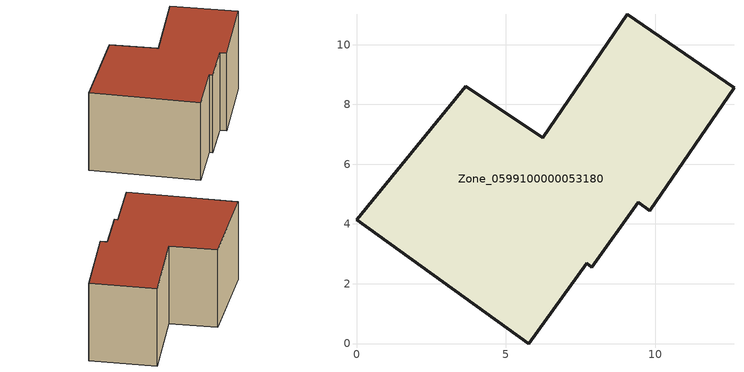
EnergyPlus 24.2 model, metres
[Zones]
Zone_0599100000053180
 floor ground (C_G): 7.7,2.68 5.77,0 0,4.14 3.66,8.61 6.23,6.88 9.06,11.01 12.63,8.56 9.81,4.45 9.43,4.72 7.87,2.55 z0.04
 wall outside (C_F): 5.77,0 7.7,2.68 7.87,2.55 9.43,4.72 9.81,4.45 12.63,8.56 9.06,11.01 6.23,6.88 3.66,8.61 0,4.14 5.77,0 z0.04:5.77
 roof outside (C_R): 7.87,2.55 9.43,4.72 9.81,4.45 12.63,8.56 9.06,11.01 6.23,6.88 3.66,8.61 0,4.14 5.77,0 7.7,2.68 z5.77
[BUILDING]
Pand.0599100000053180: North Axis=0; Terrain=City; Loads Convergence Tolerance Value=0.04; Temperature Convergence Tolerance Value=0.4; Solar Distribution=FullExterior; Maximum Number of Warmup Days=25; Minimum Number of Warmup Days=1
[Site:Location]
Rotterdam.The.Hague.AP_ZH_NLD Design_Conditions: Latitude=51.96; Longitude=4.45; Time Zone=1; Elevation=-4.5
[SITE:GROUNDTEMPERATURE:BUILDINGSURFACE]
18, 18, 18, 18, 18, 18, 18, 18, 18, 18, 18, 18
[MATERIAL] Thermal Absorptance=0.9; Solar Absorptance=0.7; Visible Absorptance=0.7
Name | Roughness | Thickness | Conductivity | Density | Specific Heat
G.TC.1946 | MediumSmooth | 0.15 | 1 | 540 | 1210
F.TC.1946 | Rough | 0.3 | 0.857143 | 1920 | 840
R.TC.1946 | MediumRough | 0.2 | 0.909091 | 1500 | 1000
[CONSTRUCTION]
C_G: G.TC.1946
C_F: F.TC.1946
C_R: R.TC.1946
[ZONE]
Zone_0599100000053180: Type=1; Multiplier=1; Ceiling Height=Autocalculate; Volume=Autocalculate; Floor Area=autocalculate; Part of Total Floor Area=Yes
[ZONEINFILTRATION:DESIGNFLOWRATE]
Infil_Zone_0599100000053180: Zone or ZoneList or Space or SpaceList=Zone_0599100000053180; Schedule=AlwaysOn; Design Flow Rate Calculation Method=Flow/Area; Flow Rate per Floor Area=0.003; Constant Term Coefficient=1; Temperature Term Coefficient=0; Velocity Term Coefficient=0; Velocity Squared Term Coefficient=0
[HVACTEMPLATE:ZONE:IDEALLOADSAIRSYSTEM]
Zone_0599100000053180: Maximum Heating Supply Air Temperature=50; Minimum Cooling Supply Air Temperature=13; Maximum Heating Supply Air Humidity Ratio=0.0156; Minimum Cooling Supply Air Humidity Ratio=0.0077; Heating Limit=NoLimit; Cooling Limit=NoLimit; Dehumidification Control Type=ConstantSensibleHeatRatio; Cooling Sensible Heat Ratio=0.7; Dehumidification Setpoint=60; Humidification Control Type=None; Humidification Setpoint=30; Outdoor Air Method=None; Outdoor Air Flow Rate per Person=0.00944; Outdoor Air Flow Rate per Zone Floor Area=0; Outdoor Air Flow Rate per Zone=0; Demand Controlled Ventilation Type=None; Outdoor Air Economizer Type=NoEconomizer; Heat Recovery Type=None; Sensible Heat Recovery Effectiveness=0.7; Latent Heat Recovery Effectiveness=0.65
[ZONECONTROL:THERMOSTAT]
ThermostatControl_Zone_0599100000053180: Zone or ZoneList=Zone_0599100000053180; Control Type Schedule=DualSetpointControlType; Control 1=Thermostat_Zone_0599100000053180; Temperature Difference Between Cutout And Setpoint=0
[THERMOSTATSETPOINT:DUALSETPOINT]
Thermostat_Zone_0599100000053180: Heating Setpoint Temperature Schedule=HeatingSetpoint_Zone_0599100000053180; Cooling Setpoint Temperature Schedule=CoolingSetpoint_Zone_0599100000053180
[SCHEDULE:COMPACT]
HeatingSetpoint_Zone_0599100000053180: Through: 12/31, For: AllDays, Until: 24:00, 21
CoolingSetpoint_Zone_0599100000053180: Through: 12/31, For: AllDays, Until: 24:00, 24
DualSetpointControlType: Through: 12/31, For: AllDays, Until: 24:00, 4
AlwaysOn: Through: 12/31, For: AllDays, Until: 24:00, 1
